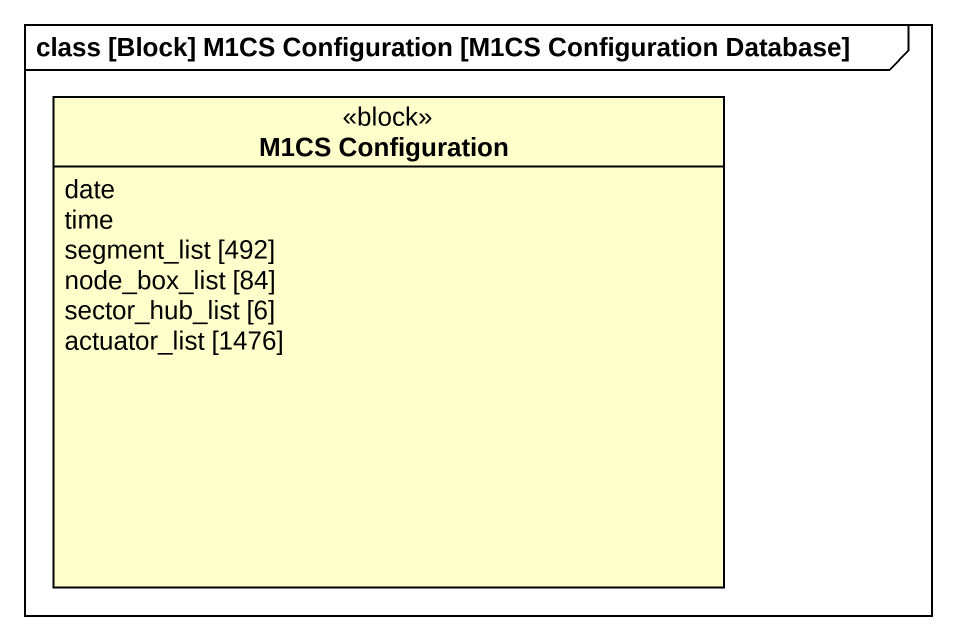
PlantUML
@startuml
mainframe class [Block] M1CS Configuration [M1CS Configuration Database]
hide circle
hide empty members
class "M1CS Configuration" as M1CS_Configuration <<block>> {
  date
  time
  segment_list [492]
  node_box_list [84]
  sector_hub_list [6]
  actuator_list [1476]
}
@enduml
